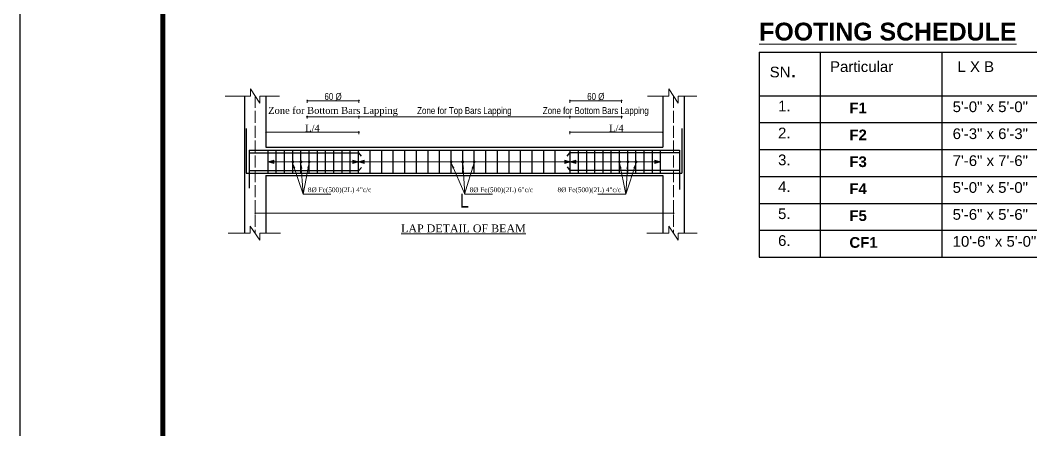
# Model space of a CAD drawing. Header units: inches. Extents: x -4737 to 13205, y 2479 to 13285.
# Drawn here: x 6194 to 7214, y 9715 to 10129 of the extents above; entities that cross this region are included whole.
import ezdxf

# ---------------------------------------------------------------- set-up
doc = ezdxf.new("R2010")
doc.units = ezdxf.units.IN
doc.header["$MEASUREMENT"] = 0
doc.linetypes.add('ACAD_ISO02W100', pattern=[15, 12, -3])
for name, color, linetype, lineweight in [('1', 7, 'Continuous', 13), ('18', 20, 'Continuous', 15), ('dimen', 72, 'Continuous', 9), ('DIMNSION', 255, 'Continuous', 20), ('Dm', 7, 'Continuous', 13), ('Main Bars', 254, 'Continuous', 30), ('stirrups', 7, 'Continuous', 25), ('Text', 7, 'Continuous', 13), ('TEXTT', 7, 'Continuous', 25)]:
    doc.layers.add(name, color=color, linetype=linetype, lineweight=lineweight)
doc.layers.add('Column & Beam', color=143, linetype='Continuous')
doc.layers.add('ELEVATION', color=3, linetype='Continuous')
doc.styles.add('Attic', font='ARIALN.TTF')
doc.styles.add('samar', font='times.ttf')
doc.styles.get("Standard").update_dxf_attribs({"font": 'arial.ttf'})
doc.dimstyles.new('Attic 1-24in96', dxfattribs={"dimtxt": 7, "dimasz": 1, "dimexe": 1, "dimexo": 1, "dimgap": 0.5, "dimtad": 1, "dimdec": 0, "dimlfac": 0.25, "dimzin": 3, "dimdsep": 46, "dimlunit": 4, "dimtxsty": 'Attic', "dimblk": 'OBLIQUE', "dimcen": 0.09, "dimclrd": 250, "dimclre": 250, "dimadec": 0, "dimazin": 0, "dimtfac": 1, "dimtdec": 0, "dimtix": 1, "dimtmove": 1, "dimatfit": 2, "dimldrblk": 'Arrow 1', "dimfxl": 2, "dimfxlon": 1, "dimtolj": 1, "dimtzin": 0, "dimlwd": 13, "dimlwe": 13, "dimarcsym": 0})
doc.dimstyles.get("Standard").update_dxf_attribs({"dimtxt": 12, "dimasz": 0.18, "dimexe": 6, "dimexo": 6, "dimgap": 6, "dimtad": 0, "dimtih": 1, "dimtoh": 1, "dimdec": 0, "dimzin": 0, "dimdsep": 46, "dimlunit": 3, "dimtxsty": 'Standard', "dimcen": 0.09, "dimadec": 0, "dimazin": 0, "dimtfac": 1, "dimtdec": 0, "dimtofl": 0, "dimtmove": 0, "dimatfit": 3, "dimfxl": 1, "dimtolj": 1, "dimtzin": 0, "dimarcsym": 0})

# ---------------------------------------------------------------- blocks, each defined once
blk = doc.blocks.new('_OBLIQUE')
at = {"color": 0, "linetype": 'ByBlock'}
blk.add_line((-0.5, -0.5), (0.5, 0.5), dxfattribs=at)
blk = doc.blocks.new('*D90')
at = {"color": 250, "lineweight": 13, "transparency": 16777216}
for p, q in [((34635, 43102.4), (34635, 43099.4)), ((34635, 43100.4), (35057.4, 43100.4)), ((35057.4, 43102.4), (35057.4, 43099.4))]:
    blk.add_line(p, q, dxfattribs=at)
at = {"layer": 'Defpoints', "color": 0, "transparency": 16777216}
for p in [(34635, 43131.2), (35057.4, 43130.2), (35057.4, 43100.4)]:
    blk.add_point(p, dxfattribs=at)
at = {"color": 250, "lineweight": 13, "transparency": 16777216, "rotation": 180}
blk.add_blockref('_OBLIQUE', (34635, 43100.4), dxfattribs=at)
at = {"color": 250, "lineweight": 13, "transparency": 16777216}
blk.add_blockref('_OBLIQUE', (35057.4, 43100.4), dxfattribs=at)
at = {"color": 0, "transparency": 16777216, "insert": (34846.3, 43113), "char_height": 7, "attachment_point": 5, "style": 'Attic'}
blk.add_mtext('\\A1;{\\H2x;L}', dxfattribs=at)
blk = doc.blocks.new('Arrow 1')
at = {"layer": 'TEXTT'}
blk.add_hatch(color=256, dxfattribs=at).paths.add_polyline_path([(-1, 0.4), (-1, -0.4), (0, 0)])
blk = doc.blocks.new('*D91')
at = {"layer": 'Defpoints', "color": 0, "transparency": 16777216}
for p in [(34739.7, 43182.1), (34645.8, 43167.2), (34739.7, 43161.3)]:
    blk.add_point(p, dxfattribs=at)
at = {"layer": 'dimen', "color": 250, "lineweight": 13, "transparency": 16777216}
for p, q in [((34645.8, 43180.1), (34645.8, 43183.1)), ((34645.8, 43182.1), (34739.7, 43182.1)), ((34739.7, 43180.1), (34739.7, 43183.1))]:
    blk.add_line(p, q, dxfattribs=at)
at = {"layer": 'dimen', "color": 250, "lineweight": 13, "transparency": 16777216, "rotation": 180}
blk.add_blockref('_OBLIQUE', (34645.8, 43182.1), dxfattribs=at)
at = {"layer": 'dimen', "color": 250, "lineweight": 13, "transparency": 16777216}
blk.add_blockref('_OBLIQUE', (34739.7, 43182.1), dxfattribs=at)
at = {"layer": 'dimen', "color": 0, "transparency": 16777216, "insert": (34692.8, 43186.2), "char_height": 7, "attachment_point": 5, "style": 'samar'}
blk.add_mtext('\\A1;L/4', dxfattribs=at)
blk = doc.blocks.new('*D92')
at = {"layer": 'Defpoints', "color": 0, "transparency": 16777216}
for p in [(34952.8, 43182.1), (35046.6, 43167.2), (34952.8, 43161.3)]:
    blk.add_point(p, dxfattribs=at)
at = {"layer": 'dimen', "color": 250, "lineweight": 13, "transparency": 16777216}
for p, q in [((34952.8, 43180.1), (34952.8, 43183.1)), ((35046.6, 43182.1), (34952.8, 43182.1)), ((35046.6, 43180.1), (35046.6, 43183.1))]:
    blk.add_line(p, q, dxfattribs=at)
at = {"layer": 'dimen', "color": 250, "lineweight": 13, "transparency": 16777216, "rotation": 180}
blk.add_blockref('_OBLIQUE', (34952.8, 43182.1), dxfattribs=at)
at = {"layer": 'dimen', "color": 250, "lineweight": 13, "transparency": 16777216}
blk.add_blockref('_OBLIQUE', (35046.6, 43182.1), dxfattribs=at)
at = {"layer": 'dimen', "color": 0, "transparency": 16777216, "insert": (34999.7, 43186.2), "char_height": 7, "attachment_point": 5, "style": 'samar'}
blk.add_mtext('\\A1;L/4', dxfattribs=at)
blk = doc.blocks.new('*D93')
at = {"layer": 'Defpoints', "color": 0, "transparency": 16777216}
for p in [(34952.8, 43197.9), (34739.7, 43161.3), (34952.8, 43161.3)]:
    blk.add_point(p, dxfattribs=at)
at = {"layer": 'dimen', "color": 250, "lineweight": 13, "transparency": 16777216}
for p, q in [((34739.7, 43195.9), (34739.7, 43198.9)), ((34739.7, 43197.9), (34952.8, 43197.9)), ((34952.8, 43195.9), (34952.8, 43198.9))]:
    blk.add_line(p, q, dxfattribs=at)
at = {"layer": 'dimen', "color": 250, "lineweight": 13, "transparency": 16777216, "rotation": 180}
blk.add_blockref('_OBLIQUE', (34739.7, 43197.9), dxfattribs=at)
at = {"layer": 'dimen', "color": 250, "lineweight": 13, "transparency": 16777216}
blk.add_blockref('_OBLIQUE', (34952.8, 43197.9), dxfattribs=at)
at = {"layer": 'dimen', "color": 0, "transparency": 16777216, "insert": (34846.2, 43203), "char_height": 7, "attachment_point": 5, "style": 'Attic'}
blk.add_mtext('\\A1;Zone for Top Bars Lapping', dxfattribs=at)
blk = doc.blocks.new('*D95')
at = {"layer": 'Defpoints', "color": 0, "transparency": 16777216}
for p in [(34739.7, 43197.9), (34687.5, 43161.3), (34739.7, 43161.3)]:
    blk.add_point(p, dxfattribs=at)
at = {"layer": 'dimen', "color": 250, "lineweight": 13, "transparency": 16777216}
for p, q in [((34687.5, 43197.9), (34686.5, 43197.9)), ((34687.5, 43195.9), (34687.5, 43198.9)), ((34687.5, 43197.9), (34739.7, 43197.9)), ((34739.7, 43195.9), (34739.7, 43198.9)), ((34739.7, 43197.9), (34740.7, 43197.9))]:
    blk.add_line(p, q, dxfattribs=at)
blk.add_blockref('_OBLIQUE', (34687.5, 43197.9), dxfattribs=at)
at = {"layer": 'dimen', "color": 250, "lineweight": 13, "transparency": 16777216, "rotation": 180}
blk.add_blockref('_OBLIQUE', (34739.7, 43197.9), dxfattribs=at)
at = {"layer": 'dimen', "color": 0, "transparency": 16777216, "insert": (34713.6, 43203.1), "char_height": 7, "attachment_point": 5, "style": 'Attic'}
blk.add_mtext('\\A1;{\\fTimes New Roman|b0|i0|c0|p18;Zone for Bottom Bars Lapping}', dxfattribs=at)
blk = doc.blocks.new('*D94')
at = {"layer": 'Defpoints', "color": 0, "transparency": 16777216}
for p in [(34952.8, 43197.9), (34952.8, 43161.3), (35004.9, 43161.3)]:
    blk.add_point(p, dxfattribs=at)
at = {"layer": 'dimen', "color": 250, "lineweight": 13, "transparency": 16777216}
for p, q in [((34952.8, 43197.9), (34951.8, 43197.9)), ((34952.8, 43195.9), (34952.8, 43198.9)), ((35004.9, 43197.9), (34952.8, 43197.9)), ((35004.9, 43195.9), (35004.9, 43198.9)), ((35004.9, 43197.9), (35005.9, 43197.9))]:
    blk.add_line(p, q, dxfattribs=at)
blk.add_blockref('_OBLIQUE', (34952.8, 43197.9), dxfattribs=at)
at = {"layer": 'dimen', "color": 250, "lineweight": 13, "transparency": 16777216, "rotation": 180}
blk.add_blockref('_OBLIQUE', (35004.9, 43197.9), dxfattribs=at)
at = {"layer": 'dimen', "color": 0, "transparency": 16777216, "insert": (34978.9, 43203), "char_height": 7, "attachment_point": 5, "style": 'Attic'}
blk.add_mtext('\\A1;Zone for Bottom Bars Lapping', dxfattribs=at)
blk = doc.blocks.new('*D88')
at = {"layer": 'Defpoints', "color": 0, "transparency": 16777216}
for p in [(34739.7, 43213.9), (34687.5, 43201.1), (34739.7, 43201.1)]:
    blk.add_point(p, dxfattribs=at)
at = {"layer": 'dimen', "color": 250, "lineweight": 13, "transparency": 16777216}
for p, q in [((34687.5, 43211.9), (34687.5, 43214.9)), ((34687.5, 43213.9), (34739.7, 43213.9)), ((34739.7, 43211.9), (34739.7, 43214.9))]:
    blk.add_line(p, q, dxfattribs=at)
at = {"layer": 'dimen', "color": 250, "lineweight": 13, "transparency": 16777216, "rotation": 180}
blk.add_blockref('_OBLIQUE', (34687.5, 43213.9), dxfattribs=at)
at = {"layer": 'dimen', "color": 250, "lineweight": 13, "transparency": 16777216}
blk.add_blockref('_OBLIQUE', (34739.7, 43213.9), dxfattribs=at)
at = {"layer": 'dimen', "color": 0, "transparency": 16777216, "insert": (34713.6, 43218.1), "char_height": 7, "attachment_point": 5, "style": 'Attic'}
blk.add_mtext('\\A1;60 %%C', dxfattribs=at)
blk = doc.blocks.new('*D89')
at = {"layer": 'Defpoints', "color": 0, "transparency": 16777216}
for p in [(34952.8, 43213.9), (34952.8, 43201.1), (35004.9, 43201.1)]:
    blk.add_point(p, dxfattribs=at)
at = {"layer": 'dimen', "color": 250, "lineweight": 13, "transparency": 16777216}
for p, q in [((34952.8, 43211.9), (34952.8, 43214.9)), ((35004.9, 43213.9), (34952.8, 43213.9)), ((35004.9, 43211.9), (35004.9, 43214.9))]:
    blk.add_line(p, q, dxfattribs=at)
at = {"layer": 'dimen', "color": 250, "lineweight": 13, "transparency": 16777216, "rotation": 180}
blk.add_blockref('_OBLIQUE', (34952.8, 43213.9), dxfattribs=at)
at = {"layer": 'dimen', "color": 250, "lineweight": 13, "transparency": 16777216}
blk.add_blockref('_OBLIQUE', (35004.9, 43213.9), dxfattribs=at)
at = {"layer": 'dimen', "color": 0, "transparency": 16777216, "insert": (34978.9, 43218.1), "char_height": 7, "attachment_point": 5, "style": 'Attic'}
blk.add_mtext('\\A1;60 %%C', dxfattribs=at)
blk = doc.blocks.new('bm lap')
at = {"layer": '1'}
h = blk.add_hatch(color=256, dxfattribs=at)
h.dxf.hatch_style = 1
h.paths.add_polyline_path([(34653.7, 43152.4), (34653.7, 43154.1), (34648, 43152.4), (34653.7, 43150.7)])
h = blk.add_hatch(color=256, dxfattribs=at)
h.dxf.hatch_style = 1
h.paths.add_polyline_path([(34739.3, 43152.4), (34733.6, 43154.1), (34733.6, 43152.4), (34733.6, 43150.7)])
h = blk.add_hatch(color=256, dxfattribs=at)
h.dxf.hatch_style = 1
h.paths.add_polyline_path([(34745, 43150.7), (34745, 43152.4), (34745, 43154.1), (34739.3, 43152.4)])
h = blk.add_hatch(color=256, dxfattribs=at)
h.dxf.hatch_style = 1
h.paths.add_polyline_path([(34953.2, 43152.4), (34947.5, 43154.1), (34947.5, 43152.4), (34947.5, 43150.7)])
h = blk.add_hatch(color=256, dxfattribs=at)
h.dxf.hatch_style = 1
h.paths.add_polyline_path([(34958.8, 43150.7), (34958.8, 43152.4), (34958.8, 43154.1), (34953.2, 43152.4)])
h = blk.add_hatch(color=256, dxfattribs=at)
h.dxf.hatch_style = 1
h.paths.add_polyline_path([(35044.4, 43152.4), (35038.7, 43154.1), (35038.7, 43152.4), (35038.7, 43150.7)])
at = {"lineweight": 9}
for p, q in [((34604.7, 43218.7), (34630.3, 43218.7)), ((34630.3, 43225.9), (34630.3, 43218.7)), ((34639.7, 43218.7), (34659.6, 43218.7)), ((35031.3, 43218.7), (35052.7, 43218.7)), ((35052.7, 43225.9), (35052.7, 43218.7)), ((35062.1, 43218.7), (35081, 43218.7)), ((34630, 43087.5), (34639.6, 43073.1)), ((34630, 43087.5), (34630, 43080.3)), ((35046.6, 43087.5), (35046.6, 43080.3)), ((35052.7, 43087.5), (35052.7, 43080.3)), ((34607.7, 43080.3), (34630, 43080.3)), ((34639.6, 43080.3), (34639.6, 43073.1)), ((34639.6, 43080.3), (34660.5, 43080.3)), ((35030.5, 43080.3), (35052.7, 43080.3)), ((35062.1, 43080.3), (35081.3, 43080.3))]:
    blk.add_line(p, q, dxfattribs=at)
for p, q in [((34630.3, 43225.9), (34639.7, 43211.5)), ((34639.7, 43211.5), (34639.7, 43218.7)), ((35052.7, 43225.9), (35062.1, 43211.5)), ((35062.1, 43211.5), (35062.1, 43218.7)), ((35052.7, 43087.5), (35062.1, 43073.1)), ((35062.1, 43073.1), (35062.1, 43080.3))]:
    blk.add_line(p, q)
at = {"linetype": 'ACAD_ISO02W100'}
for p, q in [((34635, 43218.7), (34635, 43080.3)), ((35057.4, 43218.7), (35057.4, 43080.3))]:
    blk.add_line(p, q, dxfattribs=at)
at = {"layer": '1'}
blk.add_line((34653.7, 43152.4), (35044.4, 43152.4), dxfattribs=at)
for points in [[(34648, 43152.4), (34653.7, 43154.1), (34653.7, 43152.4)], [(34648, 43152.4), (34653.7, 43150.7), (34653.7, 43152.4)], [(34739.3, 43152.4), (34733.6, 43154.1), (34733.6, 43152.4)], [(34739.3, 43152.4), (34733.6, 43150.7), (34733.6, 43152.4)], [(34739.3, 43152.4), (34745, 43154.1), (34745, 43152.4)], [(34739.3, 43152.4), (34745, 43150.7), (34745, 43152.4)], [(34953.2, 43152.4), (34947.5, 43154.1), (34947.5, 43152.4)], [(34953.2, 43152.4), (34947.5, 43150.7), (34947.5, 43152.4)], [(34953.2, 43152.4), (34958.8, 43154.1), (34958.8, 43152.4)], [(34953.2, 43152.4), (34958.8, 43150.7), (34958.8, 43152.4)], [(35044.4, 43152.4), (35038.7, 43154.1), (35038.7, 43152.4)], [(35044.4, 43152.4), (35038.7, 43150.7), (35038.7, 43152.4)]]:
    blk.add_lwpolyline(points, dxfattribs=at)
for centre in [(34672.9, 43152.4), (34681.2, 43152.4), (34689.5, 43152.4), (34832.8, 43152.4), (34844.5, 43152.4), (34856.2, 43152.4), (35002.9, 43152.4), (35011.2, 43152.4), (35019.5, 43152.4)]:
    blk.add_circle(centre, 0.999, dxfattribs=at)
at = {"layer": '18', "lineweight": -3}
for p, q in [((34645.8, 43167.2), (35046.6, 43167.2)), ((34645.8, 43138.4), (35046.6, 43138.4)), ((34645.8, 43138.4), (34735.8, 43138.4))]:
    blk.add_line(p, q, dxfattribs=at)
at = {"layer": 'Column & Beam', "lineweight": -3}
for p, q in [((34624.2, 43218.7), (34624.2, 43140.8)), ((34645.8, 43218.7), (34645.8, 43167.2)), ((35046.6, 43218.7), (35046.6, 43167.2)), ((35068.2, 43218.7), (35068.2, 43080.3)), ((34624.2, 43140.8), (34624.2, 43080.3)), ((34645.8, 43138.4), (34645.8, 43080.3)), ((35046.6, 43138.4), (35046.6, 43080.3))]:
    blk.add_line(p, q, dxfattribs=at)
at = {"layer": 'Main Bars'}
for p, q in [((34625.8, 43185.8), (34625.8, 43140.8)), ((35065.8, 43185.8), (35065.8, 43140.8)), ((34628.9, 43164), (35063.4, 43164)), ((34628.9, 43164), (34628.9, 43125.8)), ((34628.9, 43161.3), (34739.7, 43161.3)), ((34742.3, 43158), (34739.7, 43161.3)), ((34950.1, 43157.9), (34952.8, 43161.3)), ((35063.5, 43161.3), (34952.8, 43161.3)), ((35063.4, 43164), (35063.4, 43124.4)), ((34950, 43147.1), (34952.8, 43143.5)), ((34625.8, 43140.8), (34735.8, 43140.8)), ((34628.9, 43143.5), (34739.7, 43143.5)), ((34718.2, 43140.8), (35065.8, 43140.8)), ((34742.2, 43146.6), (34739.7, 43143.5)), ((35063.5, 43143.5), (34952.8, 43143.5))]:
    blk.add_line(p, q, dxfattribs=at)
at = {"layer": 'stirrups'}
for p, q in [((34648, 43140.8), (34648, 43164)), ((34656.3, 43140.8), (34656.3, 43164)), ((34664.6, 43140.8), (34664.6, 43164)), ((34672.9, 43140.8), (34672.9, 43164)), ((34681.2, 43140.8), (34681.2, 43164)), ((34689.5, 43140.8), (34689.5, 43164)), ((34697.8, 43140.8), (34697.8, 43164)), ((34706.1, 43140.8), (34706.1, 43164)), ((34714.4, 43140.8), (34714.4, 43164)), ((34722.7, 43140.8), (34722.7, 43164)), ((34731, 43140.8), (34731, 43164)), ((34739.3, 43140.8), (34739.3, 43164)), ((34751, 43140.8), (34751, 43164)), ((34762.7, 43140.8), (34762.7, 43164)), ((34774.4, 43140.8), (34774.4, 43164)), ((34786.1, 43140.8), (34786.1, 43164)), ((34797.8, 43140.8), (34797.8, 43164)), ((34809.5, 43140.8), (34809.5, 43164)), ((34821.1, 43140.8), (34821.1, 43164)), ((34832.8, 43140.8), (34832.8, 43164)), ((34844.5, 43140.8), (34844.5, 43164)), ((34856.2, 43140.8), (34856.2, 43164)), ((34867.9, 43140.8), (34867.9, 43164)), ((34879.6, 43140.8), (34879.6, 43164)), ((34891.3, 43140.8), (34891.3, 43164)), ((34903, 43140.8), (34903, 43164)), ((34914.7, 43140.8), (34914.7, 43164)), ((34926.3, 43140.8), (34926.3, 43164)), ((34938, 43140.8), (34938, 43164)), ((34953.2, 43140.8), (34953.2, 43164)), ((34961.5, 43140.8), (34961.5, 43164)), ((34969.8, 43140.8), (34969.8, 43164)), ((34978.1, 43140.8), (34978.1, 43164)), ((34986.3, 43140.8), (34986.3, 43164)), ((34994.6, 43140.8), (34994.6, 43164)), ((35002.9, 43140.8), (35002.9, 43164)), ((35011.2, 43140.8), (35011.2, 43164)), ((35019.5, 43140.8), (35019.5, 43164)), ((35027.8, 43140.8), (35027.8, 43164)), ((35036.1, 43140.8), (35036.1, 43164)), ((35044.4, 43140.8), (35044.4, 43164))]:
    blk.add_line(p, q, dxfattribs=at)
at = {"char_height": 4.8, "width": 79.648}
for s, insert, attachment_point in [('{\\fTimes New Roman|b0|i0|c0|p18;8%%C Fe(500)(2L) 4"c/c}', (34688.2, 43126.5), 1), ('{\\fTimes New Roman|b0|i0|c0|p18;8%%C Fe(500)(2L) 6"c/c}', (34851.5, 43126.5), 1), ('{\\fTimes New Roman|b0|i0|c0|p18;8%%C Fe(500)(2L) 4"c/c}', (35004.3, 43126.5), 3)]:
    blk.add_mtext(s, dxfattribs=dict(at, insert=insert, attachment_point=attachment_point))
at = {"layer": 'Text', "insert": (34782.3, 43089.1), "char_height": 8, "width": 232.073, "attachment_point": 1, "style": 'samar'}
blk.add_mtext('{\\fTimes New Roman|b0|i0|c0|p18;\\LLAP DETAIL OF BEAM}', dxfattribs=at)
dim = blk.add_linear_dim(base=(35057.4, 43100.4), p1=(34635, 43131.2), p2=(35057.4, 43130.2), text='{\\H2x;L}', dimstyle='Attic 1-24in96')
dim.commit()
dim.dimension.update_dxf_attribs({"geometry": '*D90', "text_midpoint": (34846.3, 43105.5), "dimtype": 128})
at = {"layer": 'dimen'}
for base, p1, p2, text, picture, middle in [((34739.7, 43197.9), (34687.5, 43161.3), (34739.7, 43161.3), '{\\fTimes New Roman|b0|i0|c0|p18;Zone for Bottom Bars Lapping}', '*D95', (34713.6, 43203.1)), ((34739.7, 43213.9), (34687.5, 43201.1), (34739.7, 43201.1), '60 %%C', '*D88', (34713.6, 43218.1)), ((34952.8, 43197.9), (34739.7, 43161.3), (34952.8, 43161.3), 'Zone for Top Bars Lapping', '*D93', (34846.2, 43203))]:
    dim = blk.add_linear_dim(base=base, p1=p1, p2=p2, text=text, dimstyle='Attic 1-24in96', dxfattribs=at)
    dim.commit()
    dim.dimension.update_dxf_attribs({"geometry": picture, "text_midpoint": middle})
for base, p1, p2, text, picture, middle in [((34952.8, 43197.9), (35004.9, 43161.3), (34952.8, 43161.3), 'Zone for Bottom Bars Lapping', '*D94', (34978.9, 43203)), ((34952.8, 43213.9), (35004.9, 43201.1), (34952.8, 43201.1), '60 %%C', '*D89', (34978.9, 43218.1))]:
    dim = blk.add_linear_dim(base=base, p1=p1, p2=p2, angle=180, text=text, dimstyle='Attic 1-24in96', dxfattribs=at)
    dim.commit()
    dim.dimension.update_dxf_attribs({"geometry": picture, "text_midpoint": middle})
dim = blk.add_linear_dim(base=(34739.7, 43182.1), p1=(34645.8, 43167.2), p2=(34739.7, 43161.3), text='L/4', dimstyle='Attic 1-24in96', override={"dimtxsty": 'samar'}, dxfattribs=at)
dim.commit()
dim.dimension.update_dxf_attribs({"geometry": '*D91', "text_midpoint": (34692.8, 43186.2)})
dim = blk.add_linear_dim(base=(34952.8, 43182.1), p1=(35046.6, 43167.2), p2=(34952.8, 43161.3), angle=180, text='L/4', dimstyle='Attic 1-24in96', override={"dimtxsty": 'samar'}, dxfattribs=at)
dim.commit()
dim.dimension.update_dxf_attribs({"geometry": '*D92', "text_midpoint": (34999.7, 43186.2)})
at = {"layer": '1'}
for points in [[(34672.8, 43151.4), (34683.4, 43119.7), (34711.4, 43119.7)], [(34681.2, 43151.4), (34683.4, 43119.7)], [(34689.5, 43151.4), (34683.4, 43119.7)], [(34832.8, 43151.4), (34846.7, 43119.7), (34874.7, 43119.7)], [(34844.5, 43151.4), (34846.7, 43119.7)], [(34856.2, 43151.4), (34846.2, 43119.7)], [(35019.6, 43151.4), (35009.1, 43119.7), (34981.1, 43119.7)], [(35002.9, 43151.4), (35009.1, 43119.7)], [(35011.2, 43151.4), (35009.1, 43119.7)]]:
    blk.add_leader(points, dimstyle='Standard', override={"dimasz": 6, "dimtad": 0, "dimclrd": 256}, dxfattribs=at)

msp = doc.modelspace()

# ---------------------------------------------------------------- linework, layer by layer
msp.add_lwpolyline([(6193.6, 9073.8), (6193.6, 11318.8), (9368.4, 11318.8), (9368.4, 9073.8)], close=True)
at = {"const_width": 4.8}
msp.add_lwpolyline([(9320.4, 9121.8), (9320.4, 11270.8), (6337.6, 11270.8), (6337.6, 9121.8)], close=True, dxfattribs=at)
at = {"layer": 'ELEVATION'}
for p, q in [((6939.8, 10096.5), (7427.5, 10096.5)), ((6939.8, 10096.5), (6939.8, 9889.4)), ((7001.4, 10096.5), (7001.4, 9889.4)), ((7124.1, 10096.5), (7124.1, 9889.4)), ((6939.8, 10052.5), (7427.5, 10052.5)), ((6939.8, 10025.3), (7427.5, 10025.3)), ((6939.8, 9998.1), (7427.5, 9998.1)), ((6939.8, 9971), (7427.5, 9971)), ((6939.8, 9943.8), (7427.5, 9943.8)), ((6939.8, 9943.8), (7427.5, 9943.8)), ((6939.8, 9916.6), (7427.5, 9916.6)), ((6939.8, 9889.4), (7427.5, 9889.4))]:
    msp.add_line(p, q, dxfattribs=at)

# ---------------------------------------------------------------- block references
at = {"layer": 'DIMNSION'}
msp.add_blockref('bm lap', (-28204.1, -33166.6), dxfattribs=at)

# ---------------------------------------------------------------- texts
at = {"layer": 'Dm', "attachment_point": 1}
for s, insert, char_height in [('{\\fArial|b1|i0|c0|p34;\\LFOOTING SCHEDULE}', (6939.8, 10126.2), 18), ('Particular', (7011.4, 10087.2), 10.8), ('L X B', (7140.1, 10087.2), 10.8), ('{\\H0.6667x;SN}.', (6950.4, 10087.2), 16.2), ('1.', (6958.9, 10047.4), 10.8), ('{\\fArial|b1|i0|c0|p34;\\H0.75x;F1}', (7030.9, 10045.5), 14.4), ('5\'-0" x 5\'-0"', (7135.2, 10046.7), 10.8), ('2.', (6958.9, 10020.2), 10.8), ('{\\fArial|b1|i0|c0|p34;\\H0.75x;F2}', (7030.9, 10018.3), 14.4), ('6\'-3" x 6\'-3"', (7135.2, 10019.5), 10.8), ('3.', (6958.9, 9993.1), 10.8), ('{\\fArial|b1|i0|c0|p34;\\H0.75x;F3}', (7030.9, 9991.2), 14.4), ('7\'-6" x 7\'-6"', (7135.2, 9992.3), 10.8), ('4.', (6958.9, 9965.9), 10.8), ('{\\fArial|b1|i0|c0|p34;\\H0.75x;F4}', (7030.9, 9964), 14.4), ('5\'-0" x 5\'-0"', (7135.2, 9965.2), 10.8), ('5.', (6958.9, 9938.7), 10.8), ('{\\fArial|b1|i0|c0|p34;\\H0.75x;F5}', (7030.9, 9936.8), 14.4), ('5\'-6" x 5\'-6"', (7135.2, 9938), 10.8), ('6.', (6958.9, 9911.6), 10.8), ('{\\fArial|b1|i0|c0|p34;\\H0.75x;CF1}', (7030.9, 9909.7), 14.4), ('10\'-6" x 5\'-0"', (7135.2, 9910.8), 10.8)]:
    msp.add_mtext(s, dxfattribs=dict(at, insert=insert, char_height=char_height))

doc.saveas('drawing.dxf')
